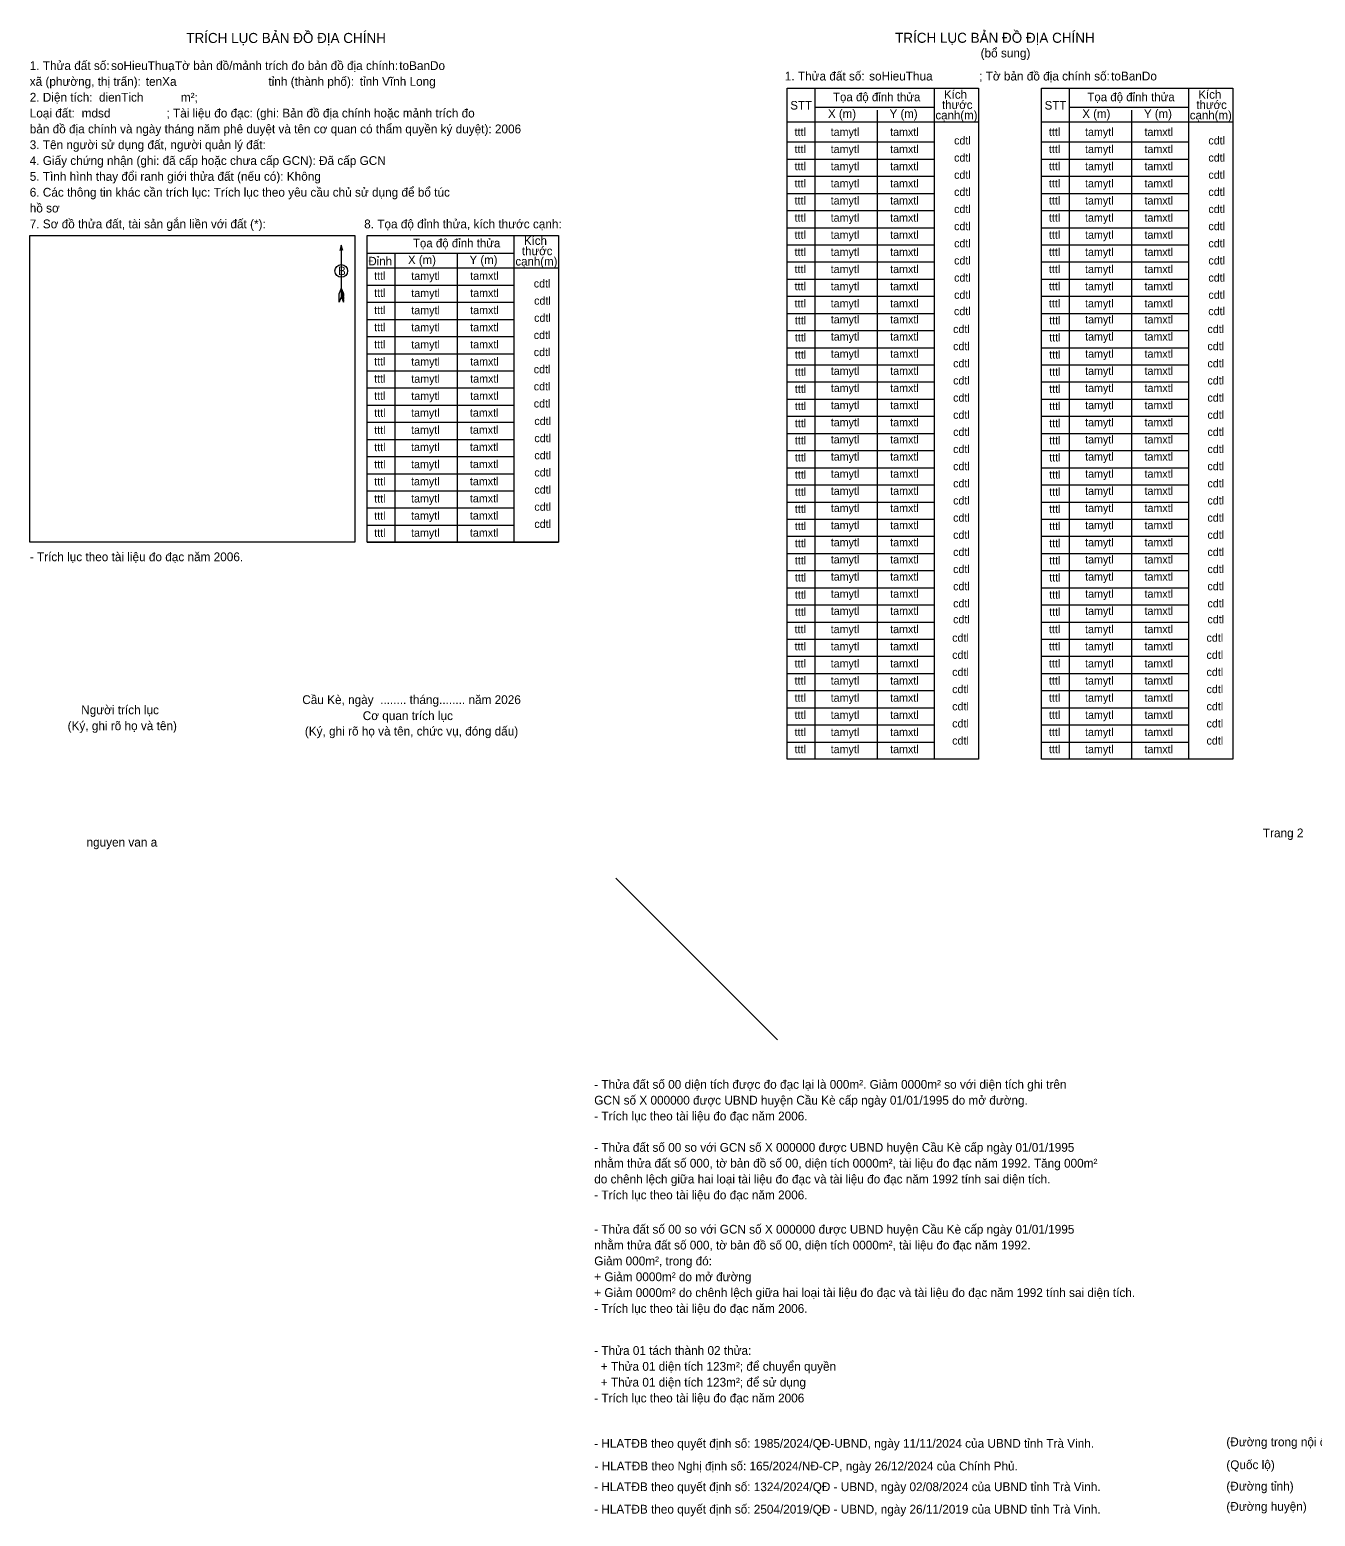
# Model space of a CAD drawing. Extents: x -500393 to -499232, y -1000262 to -999219.
# Drawn here: x -499990 to -499540, y -1000262 to -999741 of the extents above; entities that cross this region are included whole.
import ezdxf

# ---------------------------------------------------------------- set-up
doc = ezdxf.new("R2010")
doc.units = 0
for name, color, linetype in [('Level 24', 7, 'Continuous'), ('Level 56', 7, 'Continuous'), ('Level 60', 7, 'Continuous'), ('Level 63', 7, 'Continuous')]:
    doc.layers.add(name, color=color, linetype=linetype)

msp = doc.modelspace()

# ---------------------------------------------------------------- linework, layer by layer
at = {"layer": 'Level 24'}
msp.add_lwpolyline([(-499990, -999813.3), (-499876.32, -999813.3), (-499876.32, -999920.63), (-499990, -999920.63)], close=True, dxfattribs=at)
at = {"layer": 'Level 60'}
for p, q in [((-499715.32, -999761.83), (-499715.32, -999996.62)), ((-499673.63, -999761.83), (-499673.63, -999996.62)), ((-499626.34, -999761.83), (-499626.34, -999996.62)), ((-499584.65, -999761.83), (-499584.65, -999996.62)), ((-499715.32, -999768.39), (-499673.63, -999768.39)), ((-499693.5, -999769.45), (-499693.5, -999996.62)), ((-499626.34, -999768.39), (-499584.65, -999768.39)), ((-499604.52, -999769.45), (-499604.52, -999996.62)), ((-499724.97, -999773.56), (-499658.03, -999773.56)), ((-499724.97, -999773.56), (-499670.82, -999773.56)), ((-499635.99, -999773.56), (-499569.06, -999773.56)), ((-499635.99, -999773.56), (-499581.84, -999773.56)), ((-499724.97, -999780.62), (-499673.63, -999780.62)), ((-499635.99, -999780.62), (-499584.65, -999780.62)), ((-499724.97, -999786.62), (-499673.63, -999786.62)), ((-499635.99, -999786.62), (-499584.65, -999786.62)), ((-499724.97, -999792.62), (-499673.63, -999792.62)), ((-499635.99, -999792.62), (-499584.65, -999792.62)), ((-499724.97, -999798.62), (-499673.63, -999798.62)), ((-499635.99, -999798.62), (-499584.65, -999798.62)), ((-499724.97, -999804.62), (-499673.63, -999804.62)), ((-499635.99, -999804.62), (-499584.65, -999804.62)), ((-499724.97, -999810.62), (-499673.63, -999810.62)), ((-499635.99, -999810.62), (-499584.65, -999810.62)), ((-499881, -999816.69), (-499881, -999834.84)), ((-499820.6, -999813.3), (-499820.6, -999920.71)), ((-499724.97, -999816.62), (-499673.63, -999816.62)), ((-499635.99, -999816.62), (-499584.65, -999816.62)), ((-499871.93, -999819.55), (-499820.6, -999819.55)), ((-499862.28, -999819.55), (-499862.28, -999920.71)), ((-499840.47, -999819.55), (-499840.47, -999920.71)), ((-499871.93, -999824.71), (-499805, -999824.71)), ((-499871.93, -999824.71), (-499817.78, -999824.71)), ((-499724.97, -999822.62), (-499673.63, -999822.62)), ((-499635.99, -999822.62), (-499584.65, -999822.62)), ((-499881, -999831.84), (-499881.76, -999833.69)), ((-499881, -999831.84), (-499880.23, -999833.69)), ((-499881, -999832.1), (-499880.23, -999833.96)), ((-499881, -999832.36), (-499880.23, -999834.22)), ((-499881, -999832.62), (-499880.22, -999834.49)), ((-499881, -999832.89), (-499880.22, -999834.76)), ((-499871.93, -999830.71), (-499820.6, -999830.71)), ((-499724.97, -999828.62), (-499673.63, -999828.62)), ((-499635.99, -999828.62), (-499584.65, -999828.62)), ((-499881.8, -999836.69), (-499881.76, -999833.69)), ((-499881, -999834.84), (-499881.8, -999836.69)), ((-499881, -999833.15), (-499880.22, -999835.03)), ((-499881, -999833.41), (-499880.22, -999835.3)), ((-499881, -999833.67), (-499880.21, -999835.57)), ((-499881, -999833.93), (-499880.21, -999835.84)), ((-499881, -999834.19), (-499880.21, -999836.11)), ((-499881, -999834.45), (-499880.2, -999836.37)), ((-499881, -999834.84), (-499880.2, -999836.69)), ((-499880.2, -999836.69), (-499880.23, -999833.69)), ((-499871.93, -999836.71), (-499820.6, -999836.71)), ((-499724.97, -999834.62), (-499673.63, -999834.62)), ((-499635.99, -999834.62), (-499584.65, -999834.62)), ((-499871.93, -999842.71), (-499820.6, -999842.71)), ((-499724.97, -999840.62), (-499673.63, -999840.62)), ((-499635.99, -999840.62), (-499584.65, -999840.62)), ((-499724.97, -999846.62), (-499673.63, -999846.62)), ((-499635.99, -999846.62), (-499584.65, -999846.62)), ((-499871.93, -999848.71), (-499820.6, -999848.71)), ((-499724.97, -999852.62), (-499673.63, -999852.62)), ((-499635.99, -999852.62), (-499584.65, -999852.62)), ((-499871.93, -999854.71), (-499820.6, -999854.71)), ((-499724.97, -999858.62), (-499673.63, -999858.62)), ((-499635.99, -999858.62), (-499584.65, -999858.62)), ((-499871.93, -999860.71), (-499820.6, -999860.71)), ((-499871.93, -999866.71), (-499820.6, -999866.71)), ((-499724.97, -999864.62), (-499673.63, -999864.62)), ((-499635.99, -999864.62), (-499584.65, -999864.62)), ((-499871.93, -999872.71), (-499820.6, -999872.71)), ((-499724.97, -999870.62), (-499673.63, -999870.62)), ((-499635.99, -999870.62), (-499584.65, -999870.62)), ((-499871.93, -999878.71), (-499820.6, -999878.71)), ((-499724.97, -999876.62), (-499673.63, -999876.62)), ((-499724.97, -999876.62), (-499673.63, -999876.62)), ((-499635.99, -999876.62), (-499584.65, -999876.62)), ((-499635.99, -999876.62), (-499584.65, -999876.62)), ((-499871.93, -999884.71), (-499820.6, -999884.71)), ((-499724.97, -999882.62), (-499673.63, -999882.62)), ((-499635.99, -999882.62), (-499584.65, -999882.62)), ((-499724.97, -999888.62), (-499673.63, -999888.62)), ((-499635.99, -999888.62), (-499584.65, -999888.62)), ((-499871.93, -999890.71), (-499820.6, -999890.71)), ((-499724.97, -999894.62), (-499673.63, -999894.62)), ((-499635.99, -999894.62), (-499584.65, -999894.62)), ((-499871.93, -999896.71), (-499820.6, -999896.71)), ((-499871.93, -999902.71), (-499820.6, -999902.71)), ((-499724.97, -999900.62), (-499673.63, -999900.62)), ((-499635.99, -999900.62), (-499584.65, -999900.62)), ((-499871.93, -999908.71), (-499820.6, -999908.71)), ((-499724.97, -999906.62), (-499673.63, -999906.62)), ((-499635.99, -999906.62), (-499584.65, -999906.62)), ((-499871.93, -999914.71), (-499820.6, -999914.71)), ((-499724.97, -999912.62), (-499673.63, -999912.62)), ((-499635.99, -999912.62), (-499584.65, -999912.62)), ((-499871.93, -999920.71), (-499805, -999920.71)), ((-499724.97, -999918.62), (-499673.63, -999918.62)), ((-499635.99, -999918.62), (-499584.65, -999918.62)), ((-499724.97, -999924.62), (-499673.63, -999924.62)), ((-499635.99, -999924.62), (-499584.65, -999924.62)), ((-499724.97, -999930.62), (-499673.63, -999930.62)), ((-499635.99, -999930.62), (-499584.65, -999930.62)), ((-499724.97, -999936.62), (-499673.63, -999936.62)), ((-499635.99, -999936.62), (-499584.65, -999936.62)), ((-499724.97, -999942.62), (-499673.63, -999942.62)), ((-499635.99, -999942.62), (-499584.65, -999942.62)), ((-499724.97, -999948.62), (-499673.63, -999948.62)), ((-499635.99, -999948.62), (-499584.65, -999948.62)), ((-499724.97, -999954.62), (-499673.63, -999954.62)), ((-499635.99, -999954.62), (-499584.65, -999954.62)), ((-499724.97, -999960.62), (-499673.63, -999960.62)), ((-499635.99, -999960.62), (-499584.65, -999960.62)), ((-499724.97, -999966.62), (-499673.63, -999966.62)), ((-499635.99, -999966.62), (-499584.65, -999966.62)), ((-499724.97, -999972.62), (-499673.63, -999972.62)), ((-499635.99, -999972.62), (-499584.65, -999972.62)), ((-499724.97, -999978.62), (-499673.63, -999978.62)), ((-499635.99, -999978.62), (-499584.65, -999978.62)), ((-499724.97, -999984.62), (-499673.63, -999984.62)), ((-499635.99, -999984.62), (-499584.65, -999984.62)), ((-499724.97, -999990.62), (-499673.63, -999990.62)), ((-499635.99, -999990.62), (-499584.65, -999990.62))]:
    msp.add_line(p, q, dxfattribs=at)
for points in [[(-499724.97, -999761.83), (-499658.03, -999761.83), (-499658.03, -999996.62), (-499724.97, -999996.62)], [(-499635.99, -999761.83), (-499569.06, -999761.83), (-499569.06, -999996.62), (-499635.99, -999996.62)], [(-499871.93, -999813.3), (-499805, -999813.3), (-499805, -999920.71), (-499871.93, -999920.71)]]:
    msp.add_lwpolyline(points, close=True, dxfattribs=at)
msp.add_lwpolyline([(-499880.48, -999818.62), (-499881, -999816.69), (-499881.52, -999818.62)], dxfattribs=at)
msp.add_circle((-499881, -999825.76), 2.21, dxfattribs=at)
at = {"layer": 'Level 63'}
msp.add_line((-499728.43, -1000094.85), (-499785, -1000038.28), dxfattribs=at)

# ---------------------------------------------------------------- texts
at = {"layer": 'Level 56'}
for s, height, p in [('soHieuThua', 3.08, (-499961.54, -999755.44)), ('toBanDo', 3.08, (-499860.72, -999755.44)), ('tenXa', 3.08, (-499949.41, -999760.98)), ('tỉnh Vĩnh Long', 3.08, (-499874.52, -999760.98)), ('soHieuThua', 3.08, (-499696.33, -999759.11)), ('toBanDo', 3.08, (-499611.68, -999759.1)), ('dienTich', 3.08, (-499965.78, -999766.52)), ('mdsd', 3.08, (-499971.83, -999772.06)), ('tttl', 2.8, (-499722.4, -999778.51)), ('tamytl', 2.8, (-499709.78, -999778.51)), ('tamxtl', 2.8, (-499688.99, -999778.51)), ('tttl', 2.8, (-499633.42, -999778.51)), ('tamytl', 2.8, (-499620.8, -999778.51)), ('tamxtl', 2.8, (-499600.01, -999778.51)), ('cdtl', 2.8, (-499666.62, -999781.5)), ('cdtl', 2.8, (-499577.65, -999781.5)), ('tttl', 2.8, (-499722.4, -999784.51)), ('tamytl', 2.8, (-499709.78, -999784.51)), ('tamxtl', 2.8, (-499688.99, -999784.51)), ('cdtl', 2.8, (-499666.62, -999787.5)), ('tttl', 2.8, (-499633.42, -999784.51)), ('tamytl', 2.8, (-499620.8, -999784.51)), ('tamxtl', 2.8, (-499600.01, -999784.51)), ('cdtl', 2.8, (-499577.65, -999787.5)), ('tttl', 2.8, (-499722.4, -999790.51)), ('tamytl', 2.8, (-499709.78, -999790.51)), ('tamxtl', 2.8, (-499688.99, -999790.51)), ('cdtl', 2.8, (-499666.62, -999793.5)), ('tttl', 2.8, (-499633.42, -999790.51)), ('tamytl', 2.8, (-499620.8, -999790.51)), ('tamxtl', 2.8, (-499600.01, -999790.51)), ('cdtl', 2.8, (-499577.65, -999793.5)), ('tttl', 2.8, (-499722.4, -999796.51)), ('tamytl', 2.8, (-499709.78, -999796.51)), ('tamxtl', 2.8, (-499688.99, -999796.51)), ('tttl', 2.8, (-499633.42, -999796.51)), ('tamytl', 2.8, (-499620.8, -999796.51)), ('tamxtl', 2.8, (-499600.01, -999796.51)), ('tttl', 2.8, (-499722.4, -999802.51)), ('tamytl', 2.8, (-499709.78, -999802.51)), ('tamxtl', 2.8, (-499688.99, -999802.51)), ('cdtl', 2.8, (-499666.62, -999799.5)), ('tttl', 2.8, (-499633.42, -999802.51)), ('tamytl', 2.8, (-499620.8, -999802.51)), ('tamxtl', 2.8, (-499600.01, -999802.51)), ('cdtl', 2.8, (-499577.65, -999799.5)), ('tttl', 2.8, (-499722.4, -999808.51)), ('tamytl', 2.8, (-499709.78, -999808.51)), ('tamxtl', 2.8, (-499688.99, -999808.51)), ('cdtl', 2.8, (-499666.62, -999805.5)), ('tttl', 2.8, (-499633.42, -999808.51)), ('tamytl', 2.8, (-499620.8, -999808.51)), ('tamxtl', 2.8, (-499600.01, -999808.51)), ('cdtl', 2.8, (-499577.65, -999805.5)), ('tttl', 2.8, (-499722.4, -999814.51)), ('tamytl', 2.8, (-499709.78, -999814.51)), ('tamxtl', 2.8, (-499688.99, -999814.51)), ('cdtl', 2.8, (-499666.62, -999811.5)), ('tttl', 2.8, (-499633.42, -999814.51)), ('tamytl', 2.8, (-499620.8, -999814.51)), ('tamxtl', 2.8, (-499600.01, -999814.51)), ('cdtl', 2.8, (-499577.65, -999811.5)), ('cdtl', 2.8, (-499666.62, -999817.5)), ('cdtl', 2.8, (-499577.65, -999817.5)), ('tttl', 2.8, (-499722.4, -999820.51)), ('tamytl', 2.8, (-499709.78, -999820.51)), ('tamxtl', 2.8, (-499688.99, -999820.51)), ('cdtl', 2.8, (-499666.62, -999823.5)), ('tttl', 2.8, (-499633.42, -999820.51)), ('tamytl', 2.8, (-499620.8, -999820.51)), ('tamxtl', 2.8, (-499600.01, -999820.51)), ('cdtl', 2.8, (-499577.65, -999823.5)), ('tttl', 2.8, (-499869.53, -999828.84)), ('tamytl', 2.8, (-499856.5, -999828.89)), ('tamxtl', 2.8, (-499835.9, -999828.86)), ('tttl', 2.8, (-499722.4, -999826.51)), ('tamytl', 2.8, (-499709.78, -999826.51)), ('tamxtl', 2.8, (-499688.99, -999826.51)), ('cdtl', 2.8, (-499666.62, -999829.5)), ('tttl', 2.8, (-499633.42, -999826.51)), ('tamytl', 2.8, (-499620.8, -999826.51)), ('tamxtl', 2.8, (-499600.01, -999826.51)), ('cdtl', 2.8, (-499577.65, -999829.5)), ('tttl', 2.8, (-499869.53, -999834.84)), ('tamytl', 2.8, (-499856.5, -999834.89)), ('tamxtl', 2.8, (-499835.9, -999834.86)), ('cdtl', 2.8, (-499813.67, -999831.56)), ('tttl', 2.8, (-499722.4, -999832.51)), ('tamytl', 2.8, (-499709.78, -999832.51)), ('tamxtl', 2.8, (-499688.99, -999832.51)), ('cdtl', 2.8, (-499666.62, -999835.5)), ('tttl', 2.8, (-499633.42, -999832.51)), ('tamytl', 2.8, (-499620.8, -999832.51)), ('tamxtl', 2.8, (-499600.01, -999832.51)), ('cdtl', 2.8, (-499577.65, -999835.5)), ('tttl', 2.8, (-499869.53, -999840.84)), ('tamytl', 2.8, (-499856.5, -999840.89)), ('tamxtl', 2.8, (-499835.9, -999840.86)), ('cdtl', 2.8, (-499813.54, -999837.56)), ('tttl', 2.8, (-499722.4, -999838.51)), ('tamytl', 2.8, (-499709.78, -999838.51)), ('tamxtl', 2.8, (-499688.99, -999838.51)), ('tttl', 2.8, (-499633.42, -999838.51)), ('tamytl', 2.8, (-499620.8, -999838.51)), ('tamxtl', 2.8, (-499600.01, -999838.51)), ('cdtl', 2.8, (-499813.54, -999843.56)), ('tttl', 2.8, (-499722.32, -999844.44)), ('tamytl', 2.8, (-499709.76, -999844.12)), ('tamxtl', 2.8, (-499688.97, -999844.12)), ('cdtl', 2.8, (-499666.65, -999841.23)), ('tttl', 2.8, (-499633.34, -999844.44)), ('tamytl', 2.8, (-499620.78, -999844.12)), ('tamxtl', 2.8, (-499599.99, -999844.12)), ('cdtl', 2.8, (-499577.67, -999841.23)), ('tttl', 2.8, (-499869.53, -999846.84)), ('tamytl', 2.8, (-499856.5, -999846.89)), ('tamxtl', 2.8, (-499835.9, -999846.86)), ('cdtl', 2.8, (-499813.67, -999849.56)), ('tttl', 2.8, (-499722.32, -999850.44)), ('tamytl', 2.8, (-499709.76, -999850.12)), ('tamxtl', 2.8, (-499688.97, -999850.12)), ('cdtl', 2.8, (-499666.96, -999847.49)), ('tttl', 2.8, (-499633.34, -999850.44)), ('tamytl', 2.8, (-499620.78, -999850.12)), ('tamxtl', 2.8, (-499599.99, -999850.12)), ('cdtl', 2.8, (-499577.98, -999847.49)), ('tttl', 2.8, (-499869.53, -999852.84)), ('tamytl', 2.8, (-499856.5, -999852.89)), ('tamxtl', 2.8, (-499835.9, -999852.86)), ('cdtl', 2.8, (-499813.67, -999855.56)), ('tttl', 2.8, (-499722.32, -999856.44)), ('tamytl', 2.8, (-499709.76, -999856.12)), ('tamxtl', 2.8, (-499688.97, -999856.12)), ('cdtl', 2.8, (-499666.96, -999853.49)), ('tttl', 2.8, (-499633.34, -999856.44)), ('tamytl', 2.8, (-499620.78, -999856.12)), ('tamxtl', 2.8, (-499599.99, -999856.12)), ('cdtl', 2.8, (-499577.98, -999853.49)), ('tttl', 2.8, (-499869.53, -999858.84)), ('tamytl', 2.8, (-499856.5, -999858.89)), ('tamxtl', 2.8, (-499835.9, -999858.86)), ('cdtl', 2.8, (-499813.67, -999861.56)), ('cdtl', 2.8, (-499666.96, -999859.49)), ('cdtl', 2.8, (-499577.98, -999859.49)), ('tttl', 2.8, (-499869.53, -999864.84)), ('tamytl', 2.8, (-499856.5, -999864.89)), ('tamxtl', 2.8, (-499835.9, -999864.86)), ('tttl', 2.8, (-499722.32, -999862.44)), ('tamytl', 2.8, (-499709.76, -999862.12)), ('tamxtl', 2.8, (-499688.97, -999862.12)), ('cdtl', 2.8, (-499666.96, -999865.49)), ('tttl', 2.8, (-499633.34, -999862.44)), ('tamytl', 2.8, (-499620.78, -999862.12)), ('tamxtl', 2.8, (-499599.99, -999862.12)), ('cdtl', 2.8, (-499577.98, -999865.49)), ('tttl', 2.8, (-499869.53, -999870.84)), ('tamytl', 2.8, (-499856.5, -999870.89)), ('tamxtl', 2.8, (-499835.9, -999870.86)), ('cdtl', 2.8, (-499813.67, -999867.56)), ('tttl', 2.8, (-499722.32, -999868.44)), ('tamytl', 2.8, (-499709.76, -999868.12)), ('tamxtl', 2.8, (-499688.97, -999868.12)), ('cdtl', 2.8, (-499666.96, -999871.49)), ('tttl', 2.8, (-499633.34, -999868.44)), ('tamytl', 2.8, (-499620.78, -999868.12)), ('tamxtl', 2.8, (-499599.99, -999868.12)), ('cdtl', 2.8, (-499577.98, -999871.49)), ('tttl', 2.8, (-499869.47, -999876.82)), ('tamytl', 2.8, (-499856.6, -999876.78)), ('tamxtl', 2.8, (-499836, -999876.75)), ('cdtl', 2.8, (-499813.67, -999873.56)), ('tttl', 2.8, (-499722.32, -999874.44)), ('tamytl', 2.8, (-499709.76, -999874.12)), ('tamxtl', 2.8, (-499688.97, -999874.12)), ('tttl', 2.8, (-499633.34, -999874.44)), ('tamytl', 2.8, (-499620.78, -999874.12)), ('tamxtl', 2.8, (-499599.99, -999874.12)), ('cdtl', 2.8, (-499813.46, -999879.68)), ('tttl', 2.8, (-499722.32, -999880.44)), ('tamytl', 2.8, (-499709.76, -999880.12)), ('tamxtl', 2.8, (-499688.97, -999880.12)), ('cdtl', 2.8, (-499666.96, -999877.49)), ('tttl', 2.8, (-499633.34, -999880.44)), ('tamytl', 2.8, (-499620.78, -999880.12)), ('tamxtl', 2.8, (-499599.99, -999880.12)), ('cdtl', 2.8, (-499577.98, -999877.49)), ('tttl', 2.8, (-499869.47, -999882.82)), ('tamytl', 2.8, (-499856.6, -999882.78)), ('tamxtl', 2.8, (-499836, -999882.75)), ('cdtl', 2.8, (-499813.46, -999885.68)), ('tttl', 2.8, (-499722.32, -999886.44)), ('tamytl', 2.8, (-499709.76, -999886.12)), ('tamxtl', 2.8, (-499688.97, -999886.12)), ('cdtl', 2.8, (-499666.96, -999883.49)), ('tttl', 2.8, (-499633.34, -999886.44)), ('tamytl', 2.8, (-499620.78, -999886.12)), ('tamxtl', 2.8, (-499599.99, -999886.12)), ('cdtl', 2.8, (-499577.98, -999883.49)), ('tttl', 2.8, (-499869.47, -999888.82)), ('tamytl', 2.8, (-499856.6, -999888.78)), ('tamxtl', 2.8, (-499836, -999888.75)), ('cdtl', 2.8, (-499813.46, -999891.68)), ('tttl', 2.8, (-499722.32, -999892.44)), ('tamytl', 2.8, (-499709.76, -999892.12)), ('tamxtl', 2.8, (-499688.97, -999892.12)), ('cdtl', 2.8, (-499666.96, -999889.49)), ('tttl', 2.8, (-499633.34, -999892.44)), ('tamytl', 2.8, (-499620.78, -999892.12)), ('tamxtl', 2.8, (-499599.99, -999892.12)), ('cdtl', 2.8, (-499577.98, -999889.49)), ('tttl', 2.8, (-499869.47, -999894.82)), ('tamytl', 2.8, (-499856.6, -999894.78)), ('tamxtl', 2.8, (-499836, -999894.75)), ('cdtl', 2.8, (-499813.46, -999897.68)), ('tamytl', 2.8, (-499709.76, -999898.12)), ('tamxtl', 2.8, (-499688.97, -999898.12)), ('cdtl', 2.8, (-499666.96, -999895.49)), ('tamytl', 2.8, (-499620.78, -999898.12)), ('tamxtl', 2.8, (-499599.99, -999898.12)), ('cdtl', 2.8, (-499577.98, -999895.49)), ('tttl', 2.8, (-499869.47, -999900.82)), ('tamytl', 2.8, (-499856.6, -999900.78)), ('tamxtl', 2.8, (-499836, -999900.75)), ('tttl', 2.8, (-499722.32, -999898.44)), ('cdtl', 2.8, (-499666.96, -999901.49)), ('tttl', 2.8, (-499633.34, -999898.44)), ('cdtl', 2.8, (-499577.98, -999901.49)), ('tttl', 2.8, (-499869.47, -999906.82)), ('tamytl', 2.8, (-499856.6, -999906.78)), ('tamxtl', 2.8, (-499836, -999906.75)), ('cdtl', 2.8, (-499813.46, -999903.68)), ('tttl', 2.8, (-499722.32, -999904.44)), ('tamytl', 2.8, (-499709.76, -999904.12)), ('tamxtl', 2.8, (-499688.97, -999904.12)), ('cdtl', 2.8, (-499666.96, -999907.49)), ('tttl', 2.8, (-499633.34, -999904.44)), ('tamytl', 2.8, (-499620.78, -999904.12)), ('tamxtl', 2.8, (-499599.99, -999904.12)), ('cdtl', 2.8, (-499577.98, -999907.49)), ('tttl', 2.8, (-499869.47, -999912.82)), ('tamytl', 2.8, (-499856.6, -999912.78)), ('tamxtl', 2.8, (-499836, -999912.75)), ('cdtl', 2.8, (-499813.46, -999909.68)), ('tttl', 2.8, (-499722.32, -999910.44)), ('tamytl', 2.8, (-499709.76, -999910.12)), ('tamxtl', 2.8, (-499688.97, -999910.12)), ('cdtl', 2.8, (-499666.96, -999913.49)), ('tttl', 2.8, (-499633.34, -999910.44)), ('tamytl', 2.8, (-499620.78, -999910.12)), ('tamxtl', 2.8, (-499599.99, -999910.12)), ('cdtl', 2.8, (-499577.98, -999913.49)), ('tttl', 2.8, (-499869.47, -999918.82)), ('tamytl', 2.8, (-499856.6, -999918.78)), ('tamxtl', 2.8, (-499836, -999918.75)), ('cdtl', 2.8, (-499813.46, -999915.68)), ('tttl', 2.8, (-499722.32, -999916.44)), ('tamytl', 2.8, (-499709.76, -999916.12)), ('tamxtl', 2.8, (-499688.97, -999916.12)), ('tttl', 2.8, (-499633.34, -999916.44)), ('tamytl', 2.8, (-499620.78, -999916.12)), ('tamxtl', 2.8, (-499599.99, -999916.12)), ('tttl', 2.8, (-499722.32, -999922.44)), ('tamytl', 2.8, (-499709.76, -999922.12)), ('tamxtl', 2.8, (-499688.97, -999922.12)), ('cdtl', 2.8, (-499666.96, -999919.49)), ('tttl', 2.8, (-499633.34, -999922.44)), ('tamytl', 2.8, (-499620.78, -999922.12)), ('tamxtl', 2.8, (-499599.99, -999922.12)), ('cdtl', 2.8, (-499577.98, -999919.49)), ('tttl', 2.8, (-499722.32, -999928.44)), ('tamytl', 2.8, (-499709.76, -999928.12)), ('tamxtl', 2.8, (-499688.97, -999928.12)), ('cdtl', 2.8, (-499666.96, -999925.49)), ('tttl', 2.8, (-499633.34, -999928.44)), ('tamytl', 2.8, (-499620.78, -999928.12)), ('tamxtl', 2.8, (-499599.99, -999928.12)), ('cdtl', 2.8, (-499577.98, -999925.49)), ('tttl', 2.8, (-499722.32, -999934.44)), ('tamytl', 2.8, (-499709.76, -999934.12)), ('tamxtl', 2.8, (-499688.97, -999934.12)), ('cdtl', 2.8, (-499666.96, -999931.49)), ('tttl', 2.8, (-499633.34, -999934.44)), ('tamytl', 2.8, (-499620.78, -999934.12)), ('tamxtl', 2.8, (-499599.99, -999934.12)), ('cdtl', 2.8, (-499577.98, -999931.49)), ('cdtl', 2.8, (-499666.96, -999937.49)), ('cdtl', 2.8, (-499577.98, -999937.49)), ('tttl', 2.8, (-499722.32, -999940.44)), ('tamytl', 2.8, (-499709.76, -999940.12)), ('tamxtl', 2.8, (-499688.97, -999940.12)), ('cdtl', 2.8, (-499666.96, -999943.49)), ('tttl', 2.8, (-499633.34, -999940.44)), ('tamytl', 2.8, (-499620.78, -999940.12)), ('tamxtl', 2.8, (-499599.99, -999940.12)), ('cdtl', 2.8, (-499577.98, -999943.49)), ('tttl', 2.8, (-499722.32, -999946.44)), ('tamytl', 2.8, (-499709.76, -999946.12)), ('tamxtl', 2.8, (-499688.97, -999946.12)), ('cdtl', 2.8, (-499666.96, -999949.05)), ('tttl', 2.8, (-499633.34, -999946.44)), ('tamytl', 2.8, (-499620.78, -999946.12)), ('tamxtl', 2.8, (-499599.99, -999946.12)), ('cdtl', 2.8, (-499577.98, -999949.05)), ('tttl', 2.8, (-499722.4, -999952.51)), ('tamytl', 2.8, (-499709.78, -999952.51)), ('tamxtl', 2.8, (-499688.99, -999952.51)), ('cdtl', 2.8, (-499667.28, -999955.51)), ('tttl', 2.8, (-499633.42, -999952.51)), ('tamytl', 2.8, (-499620.8, -999952.51)), ('tamxtl', 2.8, (-499600.01, -999952.51)), ('cdtl', 2.8, (-499578.3, -999955.51)), ('tttl', 2.8, (-499722.4, -999958.51)), ('tamytl', 2.8, (-499709.78, -999958.51)), ('tamxtl', 2.8, (-499688.99, -999958.51)), ('tttl', 2.8, (-499633.42, -999958.51)), ('tamytl', 2.8, (-499620.8, -999958.51)), ('tamxtl', 2.8, (-499600.01, -999958.51)), ('tttl', 2.8, (-499722.4, -999964.51)), ('tamytl', 2.8, (-499709.78, -999964.51)), ('tamxtl', 2.8, (-499688.99, -999964.51)), ('cdtl', 2.8, (-499667.28, -999961.51)), ('tttl', 2.8, (-499633.42, -999964.51)), ('tamytl', 2.8, (-499620.8, -999964.51)), ('tamxtl', 2.8, (-499600.01, -999964.51)), ('cdtl', 2.8, (-499578.3, -999961.51)), ('tttl', 2.8, (-499722.4, -999970.51)), ('tamytl', 2.8, (-499709.78, -999970.51)), ('tamxtl', 2.8, (-499688.99, -999970.51)), ('cdtl', 2.8, (-499667.28, -999967.51)), ('tttl', 2.8, (-499633.42, -999970.51)), ('tamytl', 2.8, (-499620.8, -999970.51)), ('tamxtl', 2.8, (-499600.01, -999970.51)), ('cdtl', 2.8, (-499578.3, -999967.51)), ('cdtl', 2.8, (-499667.28, -999973.51)), ('cdtl', 2.8, (-499578.3, -999973.51)), ('tttl', 2.8, (-499722.4, -999976.51)), ('tamytl', 2.8, (-499709.78, -999976.51)), ('tamxtl', 2.8, (-499688.99, -999976.51)), ('cdtl', 2.8, (-499667.28, -999979.51)), ('tttl', 2.8, (-499633.42, -999976.51)), ('tamytl', 2.8, (-499620.8, -999976.51)), ('tamxtl', 2.8, (-499600.01, -999976.51)), ('cdtl', 2.8, (-499578.3, -999979.51)), ('tttl', 2.8, (-499722.4, -999982.51)), ('tamytl', 2.8, (-499709.78, -999982.51)), ('tamxtl', 2.8, (-499688.99, -999982.51)), ('cdtl', 2.8, (-499667.28, -999985.51)), ('tttl', 2.8, (-499633.42, -999982.51)), ('tamytl', 2.8, (-499620.8, -999982.51)), ('tamxtl', 2.8, (-499600.01, -999982.51)), ('cdtl', 2.8, (-499578.3, -999985.51)), ('tttl', 2.8, (-499722.4, -999988.51)), ('tamytl', 2.8, (-499709.78, -999988.51)), ('tamxtl', 2.8, (-499688.99, -999988.51)), ('cdtl', 2.8, (-499667.28, -999991.51)), ('tttl', 2.8, (-499633.42, -999988.51)), ('tamytl', 2.8, (-499620.8, -999988.51)), ('tamxtl', 2.8, (-499600.01, -999988.51)), ('cdtl', 2.8, (-499578.3, -999991.51)), ('tttl', 2.8, (-499722.4, -999994.51)), ('tamytl', 2.8, (-499709.78, -999994.51)), ('tamxtl', 2.8, (-499688.99, -999994.51)), ('tttl', 2.8, (-499633.42, -999994.51)), ('tamytl', 2.8, (-499620.8, -999994.51)), ('tamxtl', 2.8, (-499600.01, -999994.51)), ('- Thửa đất số 00 diện tích được đo đạc lại là 000m². Giảm 0000m² so với diện tích ghi trên', 3.08, (-499792.51, -1000111.95)), ('GCN số X 000000 được UBND huyện Cầu Kè cấp ngày 01/01/1995 do mở đường.', 3.08, (-499792.51, -1000117.49)), ('- Trích lục theo tài liệu đo đạc năm 2006.', 3.08, (-499792.51, -1000123.03)), ('- Thửa đất số 00 so với GCN số X 000000 được UBND huyện Cầu Kè cấp ngày 01/01/1995', 3.08, (-499792.51, -1000134)), ('nhằm thửa đất số 000, tờ bản đồ số 00, diện tích 0000m², tài liệu đo đạc năm 1992. Tăng 000m²', 3.08, (-499792.51, -1000139.54)), ('do chênh lệch giữa hai loại tài liệu đo đạc và tài liệu đo đạc năm 1992 tính sai diện tích.', 3.08, (-499792.51, -1000145.08)), ('- Trích lục theo tài liệu đo đạc năm 2006.', 3.08, (-499792.51, -1000150.63)), ('- Thửa đất số 00 so với GCN số X 000000 được UBND huyện Cầu Kè cấp ngày 01/01/1995', 3.08, (-499792.51, -1000162.65)), ('nhằm thửa đất số 000, tờ bản đồ số 00, diện tích 0000m², tài liệu đo đạc năm 1992.', 3.08, (-499792.51, -1000168.19)), ('Giảm 000m², trong đó:', 3.08, (-499792.51, -1000173.74)), ('+ Giảm 0000m² do mở đường', 3.08, (-499792.51, -1000179.28)), ('+ Giảm 0000m² do chênh lệch giữa hai loại tài liệu đo đạc và tài liệu đo đạc năm 1992 tính sai diện tích.', 3.08, (-499792.51, -1000184.82)), ('- Trích lục theo tài liệu đo đạc năm 2006.', 3.08, (-499792.51, -1000190.37)), ('- Thửa 01 tách thành 02 thửa:', 3.08, (-499792.51, -1000205.08)), ('  + Thửa 01 diện tích 123m²; để chuyển quyền', 3.08, (-499792.51, -1000210.63)), ('  + Thửa 01 diện tích 123m²; để sử dụng', 3.08, (-499792.51, -1000216.17)), ('- Trích lục theo tài liệu đo đạc năm 2006', 3.08, (-499792.51, -1000221.71)), ('- HLATĐB theo quyết định số: 1985/2024/QĐ-UBND, ngày 11/11/2024 của UBND tỉnh Trà Vinh.', 3.08, (-499792.55, -1000237.58)), ('(Đường trong nội ô thị trấn cũ)', 3.08, (-499571.36, -1000237.05)), ('- HLATĐB theo Nghị định số: 165/2024/NĐ-CP, ngày 26/12/2024 của Chính Phủ.', 3.08, (-499792.43, -1000245.51)), ('(Quốc lộ)', 3.08, (-499571.36, -1000245.05)), ('- HLATĐB theo quyết định số: 1324/2024/QĐ - UBND, ngày 02/08/2024 của UBND tỉnh Trà Vinh.', 3.08, (-499792.55, -1000252.76)), ('(Đường tỉnh)', 3.08, (-499571.36, -1000252.56)), ('- HLATĐB theo quyết định số: 2504/2019/QĐ - UBND, ngày 26/11/2019 của UBND tỉnh Trà Vinh.', 3.08, (-499792.55, -1000260.62)), ('(Đường huyện)', 3.08, (-499571.36, -1000259.64))]:
    msp.add_text(s, height=height, dxfattribs=at).set_placement(p)
at = {"layer": 'Level 60'}
for s, height, p in [('TRÍCH LỤC BẢN ĐỒ ĐỊA CHÍNH', 3.5202, (-499935.23, -999745.99)), ('TRÍCH LỤC BẢN ĐỒ ĐỊA CHÍNH', 3.5202, (-499687.24, -999745.93)), ('(bổ sung)', 3.08, (-499657.32, -999751.04)), ('1. Thửa đất số:                  ; Tờ bản đồ/mảnh trích đo bản đồ địa chính:                  ', 3.08, (-499990, -999755.44)), ('xã (phường, thị trấn):                                       tỉnh (thành phố):', 3.08, (-499990, -999760.98)), ('1. Thửa đất số:                                   ; Tờ bản đồ địa chính số:  ', 3.0798, (-499725.83, -999759.11)), ('2. Diện tích:                           m²; ', 3.08, (-499990, -999766.52)), ('Tọa độ đỉnh thửa', 3, (-499708.97, -999766.37)), ('Kích ', 3, (-499670.13, -999765.5)), ('Tọa độ đỉnh thửa', 3, (-499619.99, -999766.37)), ('Kích ', 3, (-499581.15, -999765.5)), ('Loại đất:                            ; Tài liệu đo đạc: (ghi: Bản đồ địa chính hoặc mảnh trích đo ', 3.08, (-499990, -999772.06)), ('STT', 3, (-499723.92, -999769.28)), ('X (m)', 3, (-499710.71, -999772.22)), ('Y (m)', 3, (-499689.17, -999772.22)), ('cạnh(m)', 3, (-499673.13, -999772.73)), ('thước', 3, (-499670.84, -999769.11)), ('STT', 3, (-499634.94, -999769.28)), ('X (m)', 3, (-499621.74, -999772.22)), ('Y (m)', 3, (-499600.19, -999772.22)), ('cạnh(m)', 3, (-499584.15, -999772.73)), ('thước', 3, (-499581.86, -999769.11)), ('bản đồ địa chính và ngày tháng năm phê duyệt và tên cơ quan có thẩm quyền ký duyệt): 2006', 3.08, (-499990, -999777.6)), ('3. Tên người sử dụng đất, người quản lý đất:', 3.08, (-499990, -999783.14)), ('4. Giấy chứng nhận (ghi: đã cấp hoặc chưa cấp GCN): Đã cấp GCN', 3.08, (-499990, -999788.68)), ('5. Tình hình thay đổi ranh giới thửa đất (nếu có): Không', 3.08, (-499990, -999794.22)), ('6. Các thông tin khác cần trích lục: Trích lục theo yêu cầu chủ sử dụng để bổ túc', 3.08, (-499990, -999799.76)), ('hồ sơ', 3.08, (-499990, -999805.3)), ('7. Sơ đồ thửa đất, tài sản gắn liền với đất (*):   ', 3.08, (-499990, -999810.84)), ('  8. Tọa độ đỉnh thửa, kích thước cạnh:', 3.0798, (-499875.28, -999810.85)), ('Tọa độ đỉnh thửa', 3, (-499855.93, -999817.52)), ('thước', 3, (-499817.81, -999820.26)), ('Kích ', 3, (-499817.09, -999816.65)), ('Đỉnh', 3, (-499871.5, -999823.82)), ('X (m)', 3, (-499857.68, -999823.37)), ('Y (m)', 3, (-499836.14, -999823.37)), ('cạnh(m)', 3, (-499820.09, -999823.88)), ('B', 3, (-499882.11, -999827.22)), ('- Trích lục theo tài liệu đo đạc năm 2006.', 3.08, (-499989.97, -999927.34)), ('Người trích lục ', 3.08, (-499971.99, -999980.89)), ('Cầu Kè, ngày  ........ tháng........ năm 2026', 3.08, (-499894.65, -999977.33)), ('(Ký, ghi rõ họ và tên) ', 3.08, (-499976.74, -999986.46)), ('Cơ quan trích lục ', 3.08, (-499873.49, -999982.93)), ('(Ký, ghi rõ họ và tên, chức vụ, đóng dấu) ', 3.08, (-499893.75, -999988.34)), ('nguyen van a', 3.08, (-499970.14, -1000027.19)), ('Trang 2', 3.08, (-499558.58, -1000023.96))]:
    msp.add_text(s, height=height, dxfattribs=at).set_placement(p)

doc.saveas('drawing.dxf')
